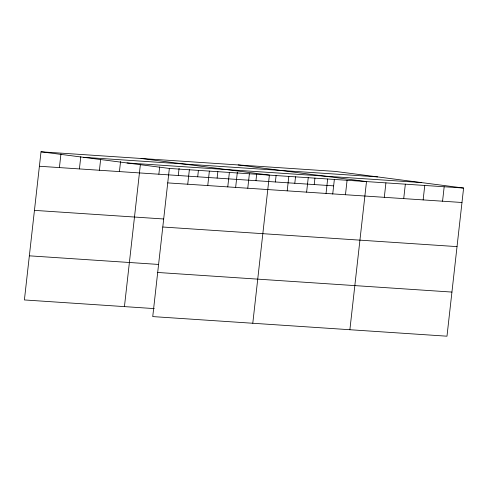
<?xml version="1.0" encoding="UTF-8"?>
<svg xmlns="http://www.w3.org/2000/svg" width="488" height="488" viewBox="0 0 488 488"><rect width="100%" height="100%" fill="white"/><g stroke="black" fill="none" stroke-linecap="round" stroke-linejoin="round"><path stroke-width="0.73" d="M463.6 188.051L169.354 168.445L152.738 316.59L446.984 336.195L463.6 188.051L335.262 171.41L41.016 151.805L24.4 299.949L154.318 308.605M59.408 167.585L60.945 153.86M79.416 168.921L80.788 156.636M99.424 170.251L100.638 159.417M119.432 171.587L120.567 161.473M124.44 306.616L140.41 164.249M158.862 174.21L159.667 166.987M178.279 175.503L179.09 168.281M187.746 184.226L189.362 169.781M197.701 176.796L198.427 170.3M207.754 185.562L209.37 171.111M217.117 178.096L217.849 171.593M227.762 186.892L229.384 172.447M235.619 187.612L237.351 172.16M247.77 188.228L249.392 173.777M255.962 180.682L256.688 174.179M252.784 323.257L269.4 175.113L141.062 158.472M275.378 181.975L276.11 175.473M287.2 190.851L288.817 176.406M294.801 183.268L295.533 176.766M306.616 192.144L308.239 177.699M314.223 184.562L314.949 178.059M326.039 193.437L327.661 178.992M332.718 194.084L334.371 179.352M345.461 194.736L347.078 180.286M349.884 329.723L366.5 181.579L238.162 164.938M384.3 197.323L385.923 182.872M403.716 198.616L405.339 184.165M423.139 199.909L424.761 185.458M442.561 201.202L444.178 186.758M83.369 157.295L377.614 176.9M127.002 162.955L421.248 182.555M39.394 166.256L333.639 185.855M167.738 182.896L461.977 202.496M34.447 210.371L163.62 218.978M162.785 227.011L457.03 246.617M29.347 255.828L158.521 264.435M157.685 272.469L451.931 292.074M41.016 151.805L169.354 168.445"/></g></svg>
